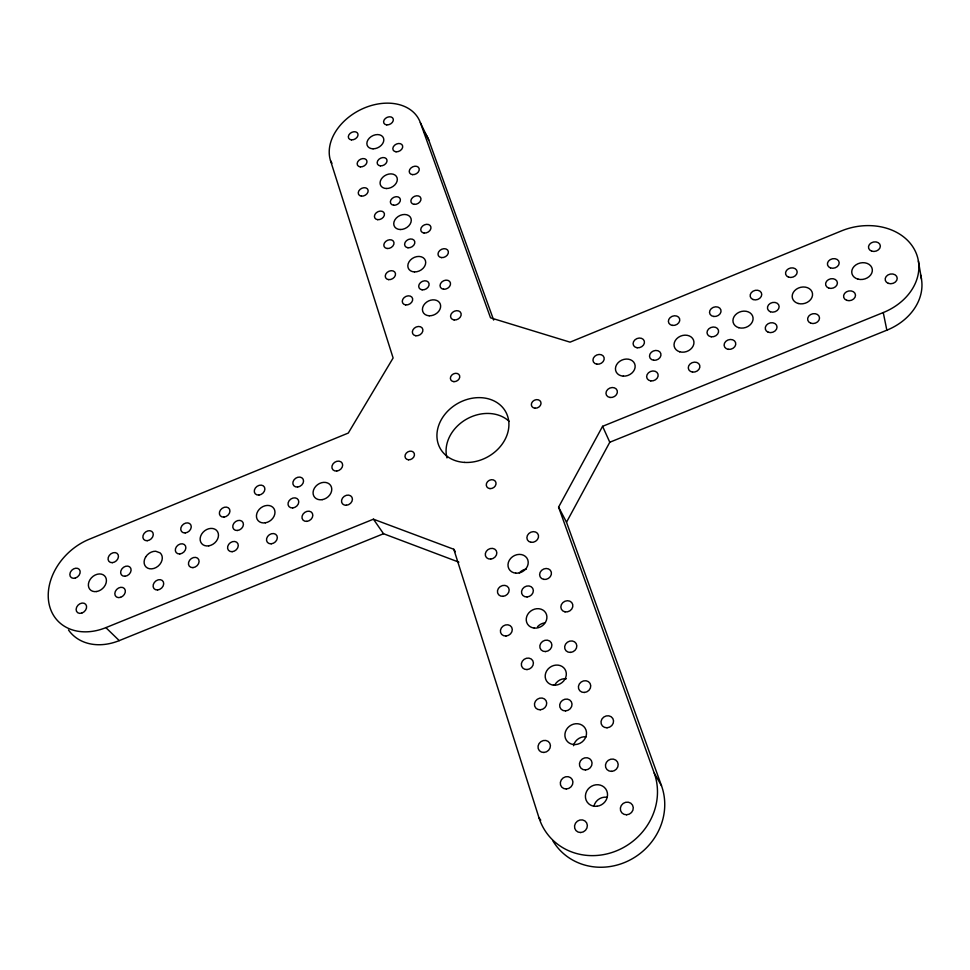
<?xml version="1.0" encoding="UTF-8"?>
<svg xmlns="http://www.w3.org/2000/svg" width="970" height="970" viewBox="0 0 970 970"><rect width="100%" height="100%" fill="white"/><g stroke="black" fill="none" stroke-linecap="round" stroke-linejoin="round"><path stroke-width="1.45" d="M552.767 840.65A61.304 56.903 -37.2 0 0 629.287 860.366A61.304 56.903 -37.2 0 0 661.504 785.748L566.504 522.224L609.79 442.235L886.847 330.188A56.199 45.069 -13.1 0 0 920.481 274.777M661.504 785.748L654.241 773.09L558.587 507.116L602.588 426.315L883.258 312.558A56.939 45.384 -13.3 0 0 914.868 250.333A56.939 45.384 -13.3 0 0 841.475 230.896L570.057 342.155L490.517 317.808L420.337 122.62A48.924 35.696 -27.8 0 0 364.077 108.094A48.924 35.696 -27.8 0 0 330.515 160.644L393.117 357.991L348.291 433.056L89.155 539.284A54.708 42.353 -42.7 0 0 48.936 603.255A54.708 42.353 -42.7 0 0 105.875 627.638L119.261 640.612L383.538 533.73L458.883 562.163M105.875 627.638L373.438 519.192L453.802 549.275L455.354 551.688M453.802 549.275L538.993 817.795L540.775 820.183M373.438 519.192L383.538 533.73M330.515 160.644L331.958 163.251M558.587 507.116L566.504 522.224M420.337 122.62L428.764 140.092L493.645 320.076M602.588 426.315L609.79 442.235M883.258 312.558L886.847 330.188M918.384 260.954L921.476 279.093M654.241 773.09A62.201 57.472 -36.9 0 1 615.489 851.248A62.201 57.472 -36.9 0 1 538.993 817.795M119.261 640.612A54.017 42.098 -42.9 0 1 68.482 629.966M424.12 132.041A48.367 35.563 -27.8 0 1 428.764 140.092M593.882 806.337A11.204 10.403 -37.2 0 1 606.82 797.243M573.512 745.724A10.985 10.003 -34.5 0 1 586.195 736.824M554.852 684.917A10.767 9.627 -32.8 0 1 566.371 678.745M537.538 626.717A10.561 9.263 -31.6 0 1 544.631 622.898M519.35 572.846A10.355 8.924 -30.7 0 1 526.322 569.099M446.976 457.913A37.042 30.446 -29.3 0 1 466.012 419.452A37.042 30.446 -29.3 0 1 509.226 421.429M145.682 556.938L145.391 557.435A9.979 7.821 -41.2 0 0 147.707 568.153A9.979 7.821 -41.2 0 0 159.844 564.382A9.979 7.821 -41.2 0 0 160.086 552.864L155.685 551.239A9.979 7.821 -41.2 0 0 145.682 556.938M408.491 459.792A4.995 4.062 -32 0 0 414.311 453.584A4.995 4.062 -32 0 0 406.369 453.014A4.995 4.062 -32 0 0 408.491 459.792M535.088 408.212A5.02 4.11 -26.5 0 0 540.823 402.016A5.02 4.11 -26.5 0 0 532.639 401.519A5.02 4.11 -26.5 0 0 535.088 408.212M75.393 578.035A5.747 4.413 -42.7 0 0 79.285 569.402A5.747 4.413 -42.7 0 0 70.349 572.288A5.747 4.413 -42.7 0 0 75.393 578.035M81.771 613.113A5.832 4.51 -43.7 0 0 85.7 604.31A5.832 4.51 -43.7 0 0 76.642 607.208A5.832 4.51 -43.7 0 0 81.771 613.113M112.338 562.661A5.735 4.438 -41.7 0 0 118.146 554.767A5.735 4.438 -41.7 0 0 109.27 555.434A5.735 4.438 -41.7 0 0 112.338 562.661M120.559 597.35A5.82 4.547 -42.7 0 0 124.415 588.56A5.82 4.547 -42.7 0 0 115.309 591.47A5.82 4.547 -42.7 0 0 120.559 597.35M147.21 540.702A5.723 4.45 -40.6 0 0 152.957 532.845A5.723 4.45 -40.6 0 0 144.045 533.536A5.723 4.45 -40.6 0 0 147.21 540.702M124.972 576.265A5.771 4.498 -41.9 0 0 130.792 568.299A5.771 4.498 -41.9 0 0 121.844 568.953A5.771 4.498 -41.9 0 0 124.972 576.265M179.765 553.943A5.771 4.547 -40.4 0 0 185.525 545.989A5.771 4.547 -40.4 0 0 176.467 546.68A5.771 4.547 -40.4 0 0 179.765 553.943M185.197 532.918A5.723 4.498 -39.6 0 0 190.908 525.037A5.723 4.498 -39.6 0 0 181.899 525.74A5.723 4.498 -39.6 0 0 185.197 532.918M192.957 567.62A5.808 4.607 -40.5 0 0 198.741 559.593A5.808 4.607 -40.5 0 0 189.611 560.26A5.808 4.607 -40.5 0 0 192.957 567.62M223.9 517.107A5.723 4.523 -38.4 0 0 229.575 509.238A5.723 4.523 -38.4 0 0 220.493 509.965A5.723 4.523 -38.4 0 0 223.9 517.107M237.335 530.493A5.759 4.583 -38.5 0 0 243.033 522.551A5.759 4.583 -38.5 0 0 233.879 523.266A5.759 4.583 -38.5 0 0 237.335 530.493M232.157 551.688A5.796 4.632 -39.3 0 0 237.892 543.673A5.796 4.632 -39.3 0 0 228.69 544.364A5.796 4.632 -39.3 0 0 232.157 551.688M258.881 495.064A5.711 4.523 -37 0 0 264.495 487.231A5.711 4.523 -37 0 0 255.377 487.995A5.711 4.523 -37 0 0 258.881 495.064M271.224 543.806A5.82 4.68 -38.1 0 0 276.923 535.755A5.82 4.68 -38.1 0 0 267.623 536.458A5.82 4.68 -38.1 0 0 271.224 543.806M292.734 507.928A5.759 4.62 -36.6 0 0 298.348 499.999A5.759 4.62 -36.6 0 0 289.096 500.75A5.759 4.62 -36.6 0 0 292.734 507.928M297.547 487.037A5.723 4.571 -35.9 0 0 303.125 479.18A5.723 4.571 -35.9 0 0 293.922 479.956A5.723 4.571 -35.9 0 0 297.547 487.037M306.75 521.375A5.796 4.68 -36.6 0 0 312.388 513.36A5.796 4.68 -36.6 0 0 303.052 514.1A5.796 4.68 -36.6 0 0 306.75 521.375M336.675 471.056A5.723 4.595 -34.4 0 0 342.216 463.211A5.723 4.595 -34.4 0 0 332.928 464.012A5.723 4.595 -34.4 0 0 336.675 471.056M346.387 505.261A5.796 4.717 -35.1 0 0 351.964 497.258A5.796 4.717 -35.1 0 0 342.555 498.022A5.796 4.717 -35.1 0 0 346.387 505.261M609.997 397.47A5.868 4.826 -23.4 0 0 617.247 390.716A5.868 4.826 -23.4 0 0 607.778 389.382A5.868 4.826 -23.4 0 0 609.997 397.47M596.902 364.186A5.796 4.717 -23.5 0 0 604.08 357.542A5.796 4.717 -23.5 0 0 594.743 356.293A5.796 4.717 -23.5 0 0 596.902 364.186M650.785 380.895A5.893 4.838 -21.5 0 0 658.012 374.141A5.893 4.838 -21.5 0 0 648.433 372.832A5.893 4.838 -21.5 0 0 650.785 380.895M637.157 347.757A5.82 4.717 -21.8 0 0 644.31 341.113A5.82 4.717 -21.8 0 0 634.877 339.888A5.82 4.717 -21.8 0 0 637.157 347.757M653.635 360.258A5.868 4.777 -21.3 0 0 660.825 353.565A5.868 4.777 -21.3 0 0 651.294 352.304A5.868 4.777 -21.3 0 0 653.635 360.258M692.495 372.08A5.929 4.874 -19.8 0 0 699.722 365.302A5.929 4.874 -19.8 0 0 690.022 364.017A5.929 4.874 -19.8 0 0 692.495 372.08M672.501 325.411A5.832 4.704 -20.3 0 0 679.618 318.791A5.832 4.704 -20.3 0 0 670.124 317.614A5.832 4.704 -20.3 0 0 672.501 325.411M728.397 349.345A5.941 4.85 -18.2 0 0 735.587 342.592A5.941 4.85 -18.2 0 0 725.827 341.343A5.941 4.85 -18.2 0 0 728.397 349.345M711.252 336.784A5.905 4.789 -18.9 0 0 718.418 330.091A5.905 4.789 -18.9 0 0 708.743 328.878A5.905 4.789 -18.9 0 0 711.252 336.784M713.75 316.475A5.868 4.729 -18.7 0 0 720.868 309.83A5.868 4.729 -18.7 0 0 711.252 308.666A5.868 4.729 -18.7 0 0 713.75 316.475M768.216 332.225A5.978 4.862 -16.5 0 0 777.031 327.072A5.978 4.862 -16.5 0 0 768.155 323.701A5.978 4.862 -16.5 0 0 768.216 332.225M753.047 299.524A5.893 4.741 -17.2 0 0 761.753 294.443A5.893 4.741 -17.2 0 0 753.035 291.182A5.893 4.741 -17.2 0 0 753.047 299.524M770.398 311.77A5.941 4.801 -16.5 0 0 779.152 306.653A5.941 4.801 -16.5 0 0 770.338 303.343A5.941 4.801 -16.5 0 0 770.398 311.77M810.665 323.155A6.026 4.886 -14.9 0 0 819.517 317.978A6.026 4.886 -14.9 0 0 810.496 314.62A6.026 4.886 -14.9 0 0 810.665 323.155M788.489 277.105A5.917 4.717 -15.9 0 0 797.182 272.024A5.917 4.717 -15.9 0 0 788.38 268.835A5.917 4.717 -15.9 0 0 788.489 277.105M846.677 300.324A6.038 4.862 -13.6 0 0 855.504 295.159A6.038 4.862 -13.6 0 0 846.41 291.849A6.038 4.862 -13.6 0 0 846.677 300.324M828.647 288.041A5.99 4.801 -14.4 0 0 837.413 282.913A5.99 4.801 -14.4 0 0 828.428 279.651A5.99 4.801 -14.4 0 0 828.647 288.041M830.465 267.902A5.965 4.741 -14.4 0 0 839.195 262.809A5.965 4.741 -14.4 0 0 830.247 259.62A5.965 4.741 -14.4 0 0 830.465 267.902M888.362 283.373A6.075 4.85 -12.2 0 0 897.214 278.208A6.075 4.85 -12.2 0 0 887.986 274.934A6.075 4.85 -12.2 0 0 888.362 283.373M871.606 251.109A6.002 4.741 -13.1 0 0 880.348 246.004A6.002 4.741 -13.1 0 0 871.278 242.852A6.002 4.741 -13.1 0 0 871.606 251.109M580.654 832.527A6.62 6.135 -40.4 0 0 586.632 822.839A6.62 6.135 -40.4 0 0 575.513 823.19A6.62 6.135 -40.4 0 0 580.654 832.527M626.596 814.776A6.62 6.172 -35.4 0 0 632.513 805.088A6.62 6.172 -35.4 0 0 621.297 805.476A6.62 6.172 -35.4 0 0 626.596 814.776M566.31 788.974A6.523 5.978 -37.9 0 0 572.227 779.492A6.523 5.978 -37.9 0 0 561.29 779.904A6.523 5.978 -37.9 0 0 566.31 788.974M611.585 771.368A6.523 6.002 -33.6 0 0 617.441 761.899A6.523 6.002 -33.6 0 0 606.408 762.335A6.523 6.002 -33.6 0 0 611.585 771.368M585.48 769.962A6.499 5.953 -35.4 0 0 591.348 760.541A6.499 5.953 -35.4 0 0 580.412 760.977A6.499 5.953 -35.4 0 0 585.48 769.962M543.891 752.465A6.438 5.808 -36.9 0 0 549.76 743.178A6.438 5.808 -36.9 0 0 539.005 743.638A6.438 5.808 -36.9 0 0 543.891 752.465M607.038 727.779A6.438 5.856 -31.5 0 0 612.822 718.503A6.438 5.856 -31.5 0 0 601.946 719A6.438 5.856 -31.5 0 0 607.038 727.779M565.546 710.901A6.378 5.723 -33.4 0 0 571.342 701.746A6.378 5.723 -33.4 0 0 560.636 702.28A6.378 5.723 -33.4 0 0 565.546 710.901M540.254 709.785A6.353 5.674 -34.9 0 0 546.062 700.679A6.353 5.674 -34.9 0 0 535.44 701.201A6.353 5.674 -34.9 0 0 540.254 709.785M584.304 692.471A6.353 5.699 -31.5 0 0 590.051 683.377A6.353 5.699 -31.5 0 0 579.345 683.935A6.353 5.699 -31.5 0 0 584.304 692.471M527.013 669.567A6.269 5.529 -33.7 0 0 532.772 660.655A6.269 5.529 -33.7 0 0 522.309 661.225A6.269 5.529 -33.7 0 0 527.013 669.567M570.445 652.41A6.269 5.553 -30.7 0 0 576.144 643.498A6.269 5.553 -30.7 0 0 565.595 644.104A6.269 5.553 -30.7 0 0 570.445 652.41M545.528 651.561A6.244 5.505 -32.1 0 0 551.239 642.686A6.244 5.505 -32.1 0 0 540.775 643.292A6.244 5.505 -32.1 0 0 545.528 651.561M505.964 636.017A6.184 5.383 -33.4 0 0 511.675 627.263A6.184 5.383 -33.4 0 0 501.381 627.893A6.184 5.383 -33.4 0 0 505.964 636.017M565.025 611.852A6.196 5.42 -29.6 0 0 572.736 604.516A6.196 5.42 -29.6 0 0 562.806 602.637A6.196 5.42 -29.6 0 0 565.025 611.852M527.098 596.95A6.135 5.299 -31.1 0 0 532.724 588.329A6.135 5.299 -31.1 0 0 522.49 588.996A6.135 5.299 -31.1 0 0 527.098 596.95M502.921 596.344A6.111 5.262 -32.2 0 0 508.571 587.759A6.111 5.262 -32.2 0 0 498.41 588.438A6.111 5.262 -32.2 0 0 502.921 596.344M543.697 579.381A6.111 5.287 -29.7 0 0 551.324 572.167A6.111 5.287 -29.7 0 0 541.575 570.384A6.111 5.287 -29.7 0 0 543.697 579.381M490.662 559.096A6.026 5.129 -31.6 0 0 496.252 550.693A6.026 5.129 -31.6 0 0 486.237 551.409A6.026 5.129 -31.6 0 0 490.662 559.096M530.893 542.291A6.038 5.141 -29.3 0 0 538.435 535.21A6.038 5.141 -29.3 0 0 528.832 533.524A6.038 5.141 -29.3 0 0 530.893 542.291M351.431 139.862A5.141 3.722 -28.3 0 0 357.978 134.115A5.141 3.722 -28.3 0 0 350.134 133.399A5.141 3.722 -28.3 0 0 351.431 139.862M386.763 124.887A5.153 3.734 -27.3 0 0 393.286 119.152A5.153 3.734 -27.3 0 0 385.369 118.461A5.153 3.734 -27.3 0 0 386.763 124.887M396.039 151.781A5.202 3.819 -27.4 0 0 402.647 145.961A5.202 3.819 -27.4 0 0 394.608 145.209A5.202 3.819 -27.4 0 0 396.039 151.781M360.307 166.864A5.189 3.807 -28.4 0 0 366.927 161.044A5.189 3.807 -28.4 0 0 358.973 160.268A5.189 3.807 -28.4 0 0 360.307 166.864M380.361 165.858A5.214 3.831 -27.9 0 0 386.981 160.026A5.214 3.831 -27.9 0 0 378.967 159.25A5.214 3.831 -27.9 0 0 380.361 165.858M412.517 174.624A5.262 3.904 -27.2 0 0 419.185 168.719A5.262 3.904 -27.2 0 0 411.025 167.919A5.262 3.904 -27.2 0 0 412.517 174.624M361.422 196.134A5.25 3.892 -28.7 0 0 368.103 190.229A5.25 3.892 -28.7 0 0 360.076 189.392A5.25 3.892 -28.7 0 0 361.422 196.134M393.626 205.228A5.299 3.965 -28 0 0 400.343 199.262A5.299 3.965 -28 0 0 392.171 198.401A5.299 3.965 -28 0 0 393.626 205.228M414.19 204.343A5.323 3.989 -27.5 0 0 420.919 198.353A5.323 3.989 -27.5 0 0 412.686 197.492A5.323 3.989 -27.5 0 0 414.19 204.343M377.657 219.669A5.311 3.977 -28.6 0 0 384.399 213.679A5.311 3.977 -28.6 0 0 376.251 212.794A5.311 3.977 -28.6 0 0 377.657 219.669M387.139 248.502A5.371 4.062 -28.8 0 0 393.953 242.427A5.371 4.062 -28.8 0 0 385.684 241.469A5.371 4.062 -28.8 0 0 387.139 248.502M407.958 247.762A5.383 4.098 -28.2 0 0 414.772 241.663A5.383 4.098 -28.2 0 0 406.442 240.706A5.383 4.098 -28.2 0 0 407.958 247.762M424.108 233.042A5.383 4.086 -27.6 0 0 430.91 226.968A5.383 4.086 -27.6 0 0 422.556 226.046A5.383 4.086 -27.6 0 0 424.108 233.042M441.459 257.596A5.444 4.171 -27.4 0 0 448.322 251.424A5.444 4.171 -27.4 0 0 439.846 250.442A5.444 4.171 -27.4 0 0 441.459 257.596M388.57 279.615A5.42 4.159 -29.2 0 0 395.457 273.455A5.42 4.159 -29.2 0 0 387.103 272.437A5.42 4.159 -29.2 0 0 388.57 279.615M422.132 289.824A5.48 4.232 -28.4 0 0 429.055 283.592A5.48 4.232 -28.4 0 0 420.556 282.549A5.48 4.232 -28.4 0 0 422.132 289.824M443.508 289.218A5.493 4.268 -27.8 0 0 450.444 282.961A5.493 4.268 -27.8 0 0 441.859 281.918A5.493 4.268 -27.8 0 0 443.508 289.218M405.678 304.919A5.493 4.256 -29.1 0 0 412.626 298.663A5.493 4.256 -29.1 0 0 404.138 297.584A5.493 4.256 -29.1 0 0 405.678 304.919M489.995 488.613A5.105 4.256 -29.8 0 0 495.864 482.248A5.105 4.256 -29.8 0 0 487.607 481.605A5.105 4.256 -29.8 0 0 489.995 488.613M453.924 381.646A4.911 3.929 -28.9 0 0 459.598 375.608A4.911 3.929 -28.9 0 0 451.717 375.16A4.911 3.929 -28.9 0 0 453.924 381.646M415.815 335.753A5.553 4.353 -29.3 0 0 422.835 329.4A5.553 4.353 -29.3 0 0 414.226 328.248A5.553 4.353 -29.3 0 0 415.815 335.753M454.105 319.93A5.565 4.365 -27.9 0 0 461.114 313.577A5.565 4.365 -27.9 0 0 452.42 312.449A5.565 4.365 -27.9 0 0 454.105 319.93M96.6 591.53A10.003 7.748 -42.7 0 0 105.597 577.186A10.003 7.748 -42.7 0 0 90.004 579.672A10.003 7.748 -42.7 0 0 96.6 591.53M157.54 589.966A5.832 4.595 -41.8 0 0 163.372 581.903A5.832 4.595 -41.8 0 0 154.291 582.534A5.832 4.595 -41.8 0 0 157.54 589.966M208.78 545.843A9.967 7.893 -39.5 0 0 217.498 531.548A9.967 7.893 -39.5 0 0 201.614 534.155A9.967 7.893 -39.5 0 0 208.78 545.843M265.344 522.818A9.967 7.966 -37.6 0 0 273.916 508.547A9.967 7.966 -37.6 0 0 257.862 511.202A9.967 7.966 -37.6 0 0 265.344 522.818M322.198 499.659A9.967 8.027 -35.5 0 0 330.625 485.424A9.967 8.027 -35.5 0 0 314.425 488.128A9.967 8.027 -35.5 0 0 322.198 499.659M414.481 271.927A9.397 7.202 -28.3 0 0 425.406 260.566A9.397 7.202 -28.3 0 0 410.419 260.057A9.397 7.202 -28.3 0 0 414.481 271.927M400.222 229.526A9.239 6.972 -28.1 0 0 410.989 218.432A9.239 6.972 -28.1 0 0 396.293 218.056A9.239 6.972 -28.1 0 0 400.222 229.526M386.424 188.519A9.094 6.741 -28 0 0 397.045 177.655A9.094 6.741 -28 0 0 382.629 177.401A9.094 6.741 -28 0 0 386.424 188.519M373.074 148.81A8.948 6.523 -27.8 0 0 383.55 138.201A8.948 6.523 -27.8 0 0 369.4 138.055A8.948 6.523 -27.8 0 0 373.074 148.81M858.001 279.142A10.415 8.293 -13.3 0 0 872.285 269.236A10.415 8.293 -13.3 0 0 855.855 264.919A10.415 8.293 -13.3 0 0 858.001 279.142M798.225 303.489A10.318 8.293 -15.4 0 0 812.496 293.595A10.318 8.293 -15.4 0 0 796.37 289.193A10.318 8.293 -15.4 0 0 798.225 303.489M738.788 327.702A10.246 8.293 -17.7 0 0 753.059 317.82A10.246 8.293 -17.7 0 0 737.212 313.322A10.246 8.293 -17.7 0 0 738.788 327.702M679.679 351.783A10.173 8.281 -20.1 0 0 693.938 341.913A10.173 8.281 -20.1 0 0 678.382 337.33A10.173 8.281 -20.1 0 0 679.679 351.783M623.334 376.142A10.112 8.257 -22.6 0 0 634.659 363.762A10.112 8.257 -22.6 0 0 617.926 362.901A10.112 8.257 -22.6 0 0 623.334 376.142M597.059 806.264A11.373 10.5 -36.8 0 0 605.753 788.962A11.373 10.5 -36.8 0 0 586.607 791.374A11.373 10.5 -36.8 0 0 597.059 806.264M573.403 744.499A11.143 10.1 -34.3 0 0 586.013 730.07A11.143 10.1 -34.3 0 0 567.705 727.839A11.143 10.1 -34.3 0 0 573.403 744.499M553.446 685.147A10.912 9.712 -32.7 0 0 565.849 671.119A10.912 9.712 -32.7 0 0 547.965 669.142A10.912 9.712 -32.7 0 0 553.446 685.147M534.252 628.075A10.706 9.348 -31.5 0 0 546.462 614.434A10.706 9.348 -31.5 0 0 528.989 612.676A10.706 9.348 -31.5 0 0 534.252 628.075M515.785 573.161A10.5 8.997 -30.7 0 0 527.801 559.884A10.5 8.997 -30.7 0 0 510.717 558.344A10.5 8.997 -30.7 0 0 515.785 573.161M429.225 315.783A9.554 7.457 -28.5 0 0 440.319 304.156A9.554 7.457 -28.5 0 0 425.03 303.501A9.554 7.457 -28.5 0 0 429.225 315.783M464.545 462.411A37.527 30.64 -29.3 0 0 507.431 415.633A37.527 30.64 -29.3 0 0 446.794 412.117A37.527 30.64 -29.3 0 0 464.545 462.411"/></g></svg>
